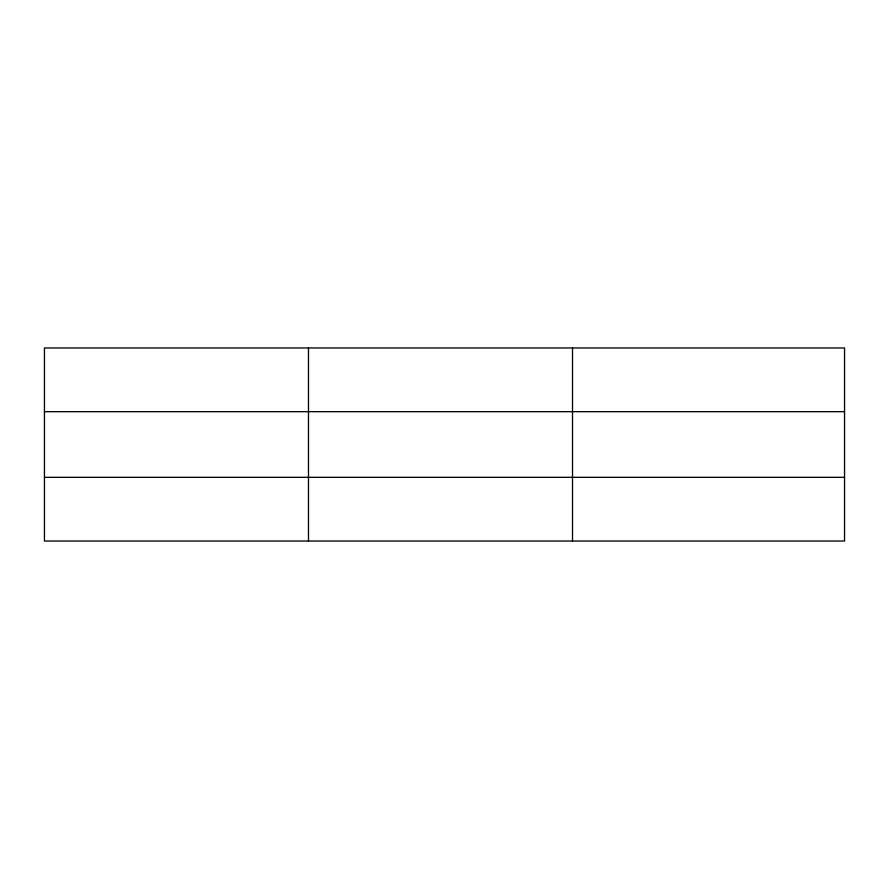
<?xml version="1.0" encoding="UTF-8"?>
<svg xmlns="http://www.w3.org/2000/svg" width="889" height="889" viewBox="0 0 889 889"><rect width="100%" height="100%" fill="white"/><g stroke="black" fill="none" stroke-linecap="round" stroke-linejoin="round"><path stroke-width="1.33" d="M308.483 347.966L308.483 541.034M572.516 347.966L572.516 541.034M44.45 411.674L844.55 411.674M44.45 477.326L844.55 477.326M844.55 519.798L844.55 541.034L44.45 541.034L44.45 347.966L844.55 347.966L844.55 519.798"/></g></svg>
